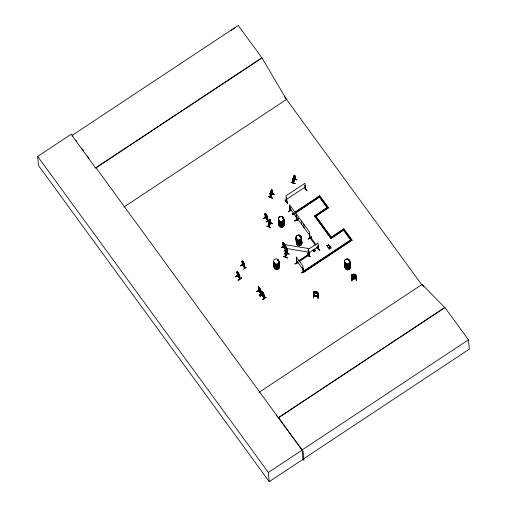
<?xml version="1.0" encoding="UTF-8"?>
<svg xmlns="http://www.w3.org/2000/svg" width="507" height="507" viewBox="0 0 507 507"><rect width="100%" height="100%" fill="white"/><g stroke="black" fill="none" stroke-linecap="round" stroke-linejoin="round"><path stroke-width="0.76" d="M274.585 262.81L274.154 262.759L274.585 262.613M279.18 220.361L279.332 220.057M279.192 220.158L279.078 220.431M278.077 260.592L277.646 260.243M278.305 260.357L277.747 260.725M282.361 218.061C282.367 217.135 282.564 218.688 283.02 217.997M282.367 217.94L282.925 217.573L283.179 217.89M297.013 238.848L296.601 239.006L296.95 238.708M296.684 238.886L296.747 238.708M300.03 236.452L300.404 236.731M300.474 236.744L300.562 236.338M300.157 236.864L300.74 236.611L300.575 236.243M345.286 262.905L345.514 262.778M345.514 265.909L345.527 265.763M348.632 260.186L348.461 260.693M349.095 260.389L348.924 260.161M349.215 260.528L348.974 260.275M286.867 201.38L286.43 201.615L286.918 201.488M286.455 201.482L286.728 201.387M286.563 201.602L286.905 201.355M305.208 189.073L305.626 189.105L305.189 185.315C303.889 186.589 306 189.656 305.303 189.32L305.265 189.345M313.985 292.159L313.586 292.266L313.985 292.159L314.372 295.98L313.966 295.854M314.936 291.322L314.98 291.772L314.283 291.867L314.365 292.71L316.431 293.242L317.103 292.938L317.027 292.089L316.305 291.88L316.305 291.417L313.529 291.798L313.979 295.993L318.149 296.303M314.099 293.743L313.453 297.901L314.048 293.807M313.979 295.968L313.985 295.625L314.283 295.993M314.169 293.547L313.643 293.014L314.169 293.547L317.496 293.819M316.349 291.874L317.775 292.19C318.966 297.438 317.167 297.983 317.439 292.438L317.813 292.615L317.439 292.438M317.895 293.407L317.464 293.8M318.009 298.268L318.428 294.092L318.028 298.198M318.073 298.268L318.421 294.092M293.242 181.062L294.871 177.298M294.795 178.616L294.954 177.723L293.54 181.544L292.976 178.895M293.071 180.143L294.738 176.398M268.964 224.094L270.459 220.298L268.735 224.024M286.81 251.548L286.981 250.661L286.854 251.567M289.941 210.69L289.744 206.913L289.972 210.671M298.192 262.22L296.944 263.165L296.462 259.115L296.665 262.721M296.925 262.797L294.89 263.913L296.791 262.892M303.3 271.479L302.806 265.864L296.246 256.884L296.836 262.791M317.959 245.154L318.472 248.696M285.726 246.808L286.113 246.865L285.726 246.808L286.087 250.673L285.485 244.71L308.243 248.487L308.852 254.406M286.265 250.521L286.594 250.128L286.417 251.954L285.542 253.361L286.182 248.468L286.062 250.642M285.599 252.556L286.366 248.493M308.098 250.515L308.484 250.578L308.098 250.515L308.503 254.159M308.376 254.33L308.871 254.127L308.408 254.032M308.795 254.406L308.465 254.178M309.251 252.226L308.484 256.365L309.308 252.302M291.107 182.33L295.182 183.692L291.113 182.298M312.775 250.198C312.901 253.405 317.376 250.414 314.302 249.191M268.437 196.405L272.379 198.167M266.872 225.951L270.808 227.649M293.344 182.862L293.439 182.374M293.471 182.539L293.084 178.87L292.793 179.161C292.146 188.515 294.935 177.38 294.846 179.484M294.966 179.022C295.974 169.832 292.754 179.605 293.908 176.163M283.388 256.263L287.361 257.968L283.4 256.231M313.656 251.073L313.966 249.495L314.872 250.534L314.029 251.199L313.402 250.781L313.472 250.052M270.161 193.3L270.516 197.343L272.284 193.674L271.942 189.643L271.885 191.747L270.301 194.561M268.989 226.331L268.792 226.749L270.491 222.909M269.008 226.743L269.147 226.42M270.586 223.264L270.554 222.884M270.396 223.34L270.567 223.017M287.235 253.266C282.19 262.67 288.451 251.878 286.88 253.608M285.333 257.068L284.985 253.392C286.747 254.717 283.964 261.073 287.235 253.361M294.39 179.015L294.63 178.027M294.409 176.702L293.331 179.117M270.155 220.608L269.014 222.998L269.692 219.708L269.737 220.158M293.287 179.288L293.128 179.846L294.548 176.366M293.287 180.213L293.711 178.813L293.578 180.448L293.889 180.188M265.63 217.465L265.06 213.637L265.281 217.459L265.053 213.295L267.474 216.609L267.873 220.634L265.415 217.313M265.288 217.313L267.747 220.716L267.411 216.603M267.487 220.241L266.587 214.867M265.478 217.326L267.734 220.583M283.198 246.643L282.982 242.828L283.552 246.649M285.004 245.217L285.403 249.621L285.257 246.541M283.312 246.465C288.629 255.902 284.833 242.054 283.248 242.796M296.81 219.867L297.197 220.253L296.595 216.242L297.032 220.165M309.581 234.285L309.485 233.898L309.581 234.285C309.91 238.943 309.466 237.27 310.062 237.682M292.957 178.933L293.471 177.482M237.282 275.51L237.542 276.023L237.472 275.485M237.656 275.77L239.83 278.717M242.517 265.06L242.143 261.143L242.371 264.901M242.34 264.92L242.701 264.939M239.146 275.162L238.024 273.938L237.504 272.177L238.632 273.184C239.881 277.152 239.836 285.302 239.374 275.301L239.754 279.015L237.32 275.681M239.513 278.723L239.855 278.875M244.203 264.217C244.862 263.843 243.683 268.064 244.925 267.994M244.894 268.07L242.504 264.686M260.484 290.01L260.959 294.111L258.488 290.606M258.703 290.568L261.048 293.857L260.699 293.635M259.857 288.711L260.845 293.553M261.846 295.289L261.827 294.878L261.707 295.175M264.255 298.186L263.849 297.951M264.223 298.211L261.942 295.372M270.32 192.774L270.18 193.351L271.72 189.916M268.761 222.237L268.577 222.795M285.149 253.17L285.695 251.732L285.46 252.518M287.044 253.817L286.715 250.103C287.076 249.013 284.085 253.792 285.485 254.457L286.867 251.554L285.485 254.457M268.773 226.515L268.615 222.693L269.135 226.483M270.389 223.226L270.345 219.404L269.274 220.805M286.715 251.516L287.095 253.614M293.376 179.167L293.61 178.413M293.515 177.494L293.452 180.01L294.504 177.583L294.326 175.859L294.035 176.328L293.965 175.802L293.496 177.526L293.452 177.07M282.5 218.194L283.14 217.972M299.973 236.37L299.979 236.775M348.417 260.383L348.778 260.167M349.089 260.465L348.505 260.44M291.176 182.159L295.182 183.616M314.803 250.16L314.093 249.507L314.422 251.136M270.738 227.801L266.79 226.128M293.699 177.951L294.009 177.051M293.642 178.54L294.237 177.146M293.458 181.119L294.725 178.179M294.77 179.548L294.586 175.485L293.071 178.356M293.084 178.87L292.793 179.161M293.61 178.489L294.13 177.323M294.744 179.129L293.287 182.748M294.954 179.085L293.28 182.888L292.945 178.813M294.82 179.066L296.887 179.877L294.973 178.889M313.402 250.781L313.909 249.653M327.959 245.502L326.616 245.483L327.959 245.502L328.498 244.235L328.263 245.515L329.347 245.458L328.263 245.515M329.544 247.612C326.324 247.543 330.558 248.43 330.095 246.415L329.861 247.701L331.128 247.898L329.772 247.955L331.128 247.898M329.55 247.689L330.095 246.415M327.63 246.947L327.427 246.598L327.63 246.947L328.168 245.692L329.525 245.635M329.227 249.127L329.024 248.785L329.227 249.127L329.759 247.879M328.257 245.439L328.707 244.577M327.433 246.675L327.858 245.68L326.616 245.483M329.03 248.861L329.455 247.866L328.206 247.67M268.444 196.488L272.398 198.148L268.431 196.494M270.339 192.508L274.186 194.377L270.263 192.654M271.188 190.607L270.839 191.348M272.265 193.617L270.339 197.267L270.016 193.573L270.313 193.287L270.694 197.02M271.771 189.884L272.069 193.864M270.313 193.287L270.016 193.573M271.746 190.283L271.904 189.624M272.113 193.427L270.548 197.274M274.186 194.377L270.326 192.514M269.737 219.727L269.192 221.413M270.599 223.397L270.212 219.341L268.748 222.237L269.173 221.369M268.754 222.75L268.457 223.029M269.312 222.383L269.775 220.387L269.312 222.383L272.652 223.777M268.976 226.604L270.713 222.998M269.344 222.408L272.728 223.631L269.426 222.256M285.72 251.776L286.265 250.09M283.413 256.308L287.361 257.968M285.283 253.113L284.985 253.392M289.155 254.203L285.194 252.461L289.18 254.14M355.946 276.999L355.565 277.468L355.996 276.999L355.762 274.636L351.503 274.902L351.94 279.034C353.151 278.932 357.752 278.768 355.724 278.52M267.468 220.399L267.265 216.616M309.866 237.466L310.069 237.859L309.492 231.972L296.38 214.005L297.197 220.095M309.663 237.51C309.701 238.765 311.469 236.351 309.916 237.713L315.379 245.198M309.682 237.682L309.485 233.898M237.447 275.599L239.874 278.774M261.663 294.96L261.473 291.367L262.075 295.385M294.136 177.216L294.421 176.74M294.548 177.184L294.263 177.659L294.149 176.728L293.61 177.982M272.063 193.579L271.986 192.09M287.032 253.405L286.734 249.704M318.314 248.829L318.415 248.563M270.073 219.765L269.762 220.234L269.692 219.708M296.665 219.392L296.088 213.662L289.529 204.676L290.213 210.741L290.105 210.43M296.405 219.366C296.354 215.475 295.695 213.707 296.532 219.284M274.255 262.556L274.617 262.664M299.948 236.376L300.6 236.237M345.064 262.702L345.381 262.708M348.55 260.731L349.158 260.604M313.332 250.407L313.896 249.59M294.751 176.081L294.935 177.761M270.535 196.906L270.18 193.23M285.511 257.093L285.143 253.056M351.896 278.73L351.985 279.078L356.206 278.654M352.321 279.027L352.308 278.698L351.94 279.034M270.111 219.392L270.383 219.1L270.725 223.131M286.639 249.755L286.911 249.463L287.247 253.494M286.892 249.514L285.815 251.32L286.005 250.502M355.882 275.89L355.451 276.353L352.15 276.581L355.483 276.321L355.882 275.789M286.911 201.532L286.506 198.433M317.807 296.17L318.212 296.018M285.042 200.145L287.526 203.497L285.226 199.942M287.665 203.396L285.219 199.948L287.532 203.484M308.826 251.371L308.915 255.046M318.561 248.886L317.99 242.929L308.452 249.241L309.181 255.04M283.768 243.474L283.4 243.126L283.926 244.881L285.067 246.091M285.422 245.825L285.289 247.175L283.4 244.577M284.503 244.146L283.686 243.049L283.971 245.331M284.547 244.596L284.389 243.987M354.057 276.062C357.156 276.549 350.521 276.993 353.474 276.112M286.436 197.724L286.119 197.939M304.948 185.644L305.189 185.315M304.377 187.349L307.058 190.569L304.371 187.273M265.484 217.566L265.288 213.941M305.537 188.991L305.353 189.2M267.1 216.052L263.513 218.46L267.202 216.096M266.162 222.041L269.623 219.518M266.029 221.87L269.578 219.404M296.817 216.54L296.468 216.324M297.92 218.948L294.941 220.932L298.642 218.726M298.636 218.65L295.055 221.02M283.204 243.126L282.855 242.91M281.467 247.701L285.01 245.268L281.328 247.517L284.345 245.616M285.289 246.193L285.188 245.806L285.669 249.9L283.299 246.332M284.085 251.225L287.545 248.703M283.952 251.054L287.646 248.855M308.237 239.07L311.799 236.687L308.269 239.165M290.099 210.836L289.858 207.065M288.242 211.799L291.233 209.803L288.223 211.717M294.884 220.894L297.793 218.764M297.856 218.91L294.82 220.818L297.818 218.821M296.791 263.032L296.576 259.267M297.926 261.948L294.96 264.008M302.78 268.032L303.262 271.872L302.907 267.95M305.17 270.719L301.538 273.02L305.106 270.643M302.977 459.241L469.343 349.095L468.443 339.81L444.829 307.464L278.463 417.61L302.083 449.956L302.983 459.317L269.249 481.65L38.545 165.618L37.657 156.429L71.392 134.102L72.786 136.009M238.366 25.35L72 135.496L95.639 168.109L262.005 57.969L238.391 25.616M95.614 167.842L261.98 57.697M123.816 207.135L286.892 99.169M286.341 199.498L305.41 186.874M265.845 214.239C265.269 212.344 267.899 217.066 265.763 213.808L265.567 214.734L267.126 216.869M267.557 217.845L265.136 214.531L267.569 217.782M294.256 213.84L292.957 214.702L292.476 214.043L293.762 213.073M295.061 212.211L319.714 195.892L328.397 207.889L315.785 216.242L328.384 207.775M292.476 214.043L293.775 213.187M295.074 212.325L319.714 195.892M292.957 214.702L294.244 213.726M295.543 212.87L320.19 196.545L295.549 212.984M244.07 263.463L240.483 265.82L244.279 263.608L242.397 261.035L242.91 261.827L242.878 261.295L242.638 262.246L243.081 263.158L244.197 264.381L243.658 262.379L242.834 261.32M242.365 261.447L242.016 261.225M242.207 262.043L244.418 265.465L244.482 264.115M314.613 216.045L327.211 207.578L314.613 216.045L331.001 238.499L343.607 230.032L331.001 238.499M244.938 268.095L244.545 264.122L242.961 261.954L243.797 263.83L243.715 262.981M237.491 273.666C235.47 267.43 241.788 277.823 239.874 278.932M237.308 275.738L237.092 271.923L237.669 275.903M237.314 272.227L236.965 272.005M243.081 269.375L246.675 267.024M237.472 273.653L239.577 276.138M238.677 273.634L238.48 273.051M239.494 274.902C238.214 272.639 231.173 280.707 239.222 274.388M239.374 275.301L239.279 274.914M241.617 277.792L238.03 280.156L241.738 277.975M241.738 277.963L238.03 280.156M343.822 228.917L331.217 237.384L343.822 228.917L352.029 240.261L351.332 240.717L343.138 229.494L351.332 240.717M312.775 250.211L313.795 249.539M308.807 252.917L318.339 246.605M258.671 290.695L258.297 287.019L258.881 290.98M259.882 288.73L258.285 286.677L258.564 286.943M258.519 287.323L258.171 287.101M296.944 263.165L296.456 262.392L297.71 261.561M298.965 260.731L308.376 254.501L308.864 255.275M298.978 260.845L307.762 255.034M258.678 288.749L258.399 287.894L260.82 291.208L260.706 289.998L258.513 286.937M299.453 261.504L308.852 255.16M318.123 249.051C319.936 248.119 316.469 249.78 316.748 247.067M260.224 289.339L256.637 291.696L260.433 289.484M261.694 291.671L261.346 291.449M259.242 295.207L262.214 293.211M262.227 293.28L259.235 295.251L262.341 293.439M262.86 292.495L263.057 293.078M262.918 294.18L259.952 296.234L262.924 294.187M261.948 295.467L261.46 291.031L261.701 291.316C260.737 291.329 262.962 295.892 263.995 295.562C265.015 294.751 259.616 288.794 262.239 292.051L262.208 291.525L263.019 293.109M263.659 294.364L263.754 294.751L263.659 294.364C267.227 304.815 261.029 293.54 261.935 295.334M303.167 271.613L350.831 239.938L303.161 271.498L303.649 272.265L352.016 240.147M351.313 240.591L303.649 272.265M266.017 297.273L262.442 299.637M266.004 297.254L262.411 299.605L265.979 297.159M259.039 392.361L422.109 284.402L444.848 307.635L278.482 417.781L276.315 415.569M302.083 449.956L468.443 339.81M269.249 481.65L268.368 472.461L302.096 450.127L96.032 167.849M231.122 30.363L235.749 27.346M422.109 284.402L421.716 284.655L284.186 96.254M354.494 276.79L355.173 276.372L355.008 274.686L354.279 274.579M355.204 276.689L353.202 277.202L352.46 276.892L352.257 274.857L352.954 274.661L351.991 274.756M352.34 275.7L353.087 276.017L355.09 275.529L354.368 275.434M282.519 217.598L282.938 217.56M286.607 201.723L285.986 195.822L305.056 183.198L305.626 189.105M352.086 275.555L351.585 275.783L352.092 275.599M351.617 276.1C352.923 275.662 350.692 276.226 352.181 276.518L351.624 276.144M352.01 274.769L351.503 274.902M352.346 275.732L353.037 275.529M318.44 248.715L319.866 250.382L318.212 248.138M318.428 248.956L318.092 246.573M309.036 255.16L308.484 250.578M300.182 236.167L300.505 236.18M277.779 260.034L278.191 260.104M351.953 281.017L351.535 276.923L352.264 277.392M313.947 249.698L314.733 250.889M317.775 296.139L318.225 296.151L313.934 295.828L317.737 296.012M242.58 265.11L242.086 260.832L242.409 261.067M244.33 264.134L244.881 267.937M237.542 276.023L237.073 271.581M258.735 290.986L258.519 290.688M354.412 275.415L354.368 274.959L352.948 275.067L352.986 275.472M353.132 276.524L354.463 276.429L354.298 274.731L352.967 274.813L353.17 276.841L354.494 276.746L354.412 275.897M351.966 275.193C351.376 274.338 352.549 279.997 352.352 278.73M355.819 274.952L355.439 275.117L355.819 274.952L356.225 278.768M356.345 280.751L356.091 276.562L356.37 280.675M326.622 245.559L327.858 245.68M318.117 296.329L317.731 292.152L314.01 291.728M355.838 278.831L355.426 274.978M351.928 278.939L356.129 278.609M297.013 219.924L297.165 220.171M285.618 249.862L283.185 246.51M244.748 268.064L242.333 264.73M258.614 290.524L261.061 293.99L260.674 289.966M285.84 248.386L308.592 252.163M355.844 275.472L352.067 275.542M314.302 295.809L314.277 296.012M314.549 249.869L314.029 249.482M293.692 178.838L293.686 177.805M293.166 180.251L294.833 176.506L293.813 178.242M294.789 178.971L296.887 179.877M352.422 276.575L353.17 276.885M271.258 190.245L270.668 191.481L270.58 193.541L271.454 192.134L271.632 190.309L271.321 190.778L271.258 190.245L271.283 190.759M270.713 191.938L270.732 191.475M272.082 193.997L271.822 192.432M260.357 290.257L258.792 288.122L258.716 287.273L259.102 287.678L259.058 287.222M263.532 294.605L261.973 292.469L261.891 291.626L262.277 292.026L262.233 291.576M351.782 277.304L352.295 277.709L355.603 277.525L352.264 277.728L351.738 277.31M283.35 246.465L282.963 242.536L283.388 246.865M278.102 260.148L278.191 260.262M259.914 296.177L262.816 294.123M239.12 274.376L235.571 276.79M266.39 216.305L263.526 218.422M314.144 249.609L314.872 250.534M284.402 244.14L283.895 243.328M283.812 243.677L284.573 244.697M283.888 244.52L284.655 245.546M296.982 219.804L297.21 220.234M303.11 459.152L303.947 460.286L303.066 451.173M422.078 284.351L423.96 286.937M319.721 196.006L328.397 207.889M343.835 229.031L352.029 240.261M327.249 207.724L319.492 197.008L327.699 208.352M315.76 216.21L331.698 238.037L315.303 215.583M314.6 215.931L330.989 238.385M329.335 245.375L329.531 245.711M289.884 208.352L296.437 217.338M296.734 217.68L309.847 235.647M310.614 237.251L316.083 244.849M317.439 246.605L318.814 248.595M292.469 213.929L292.945 214.588M314.403 249.222L315.449 250.654M265.098 213.72L267.525 217.028M296.601 260.56L303.161 269.54M296.456 262.392L296.937 263.051M259.698 288.299L259.197 287.482M262.873 292.647L262.379 291.836M242.346 264.825L244.78 268.197M260.383 289.51L259.115 287.83L259.952 289.706L259.869 288.857M263.558 293.857L262.29 292.178L263.127 294.054L263.044 293.211M261.859 294.935L264.229 298.293M238.493 273.203L237.992 272.386M76.044 140.464L76.969 141.738M81.621 148.107L83.478 150.655M87.198 155.75L89.061 158.298M37.657 156.429L268.368 472.461M284.56 244.551L284.985 245.249M263.032 293.059L263.526 293.87M262.005 57.969L286.499 99.429M244.507 264.147L244.171 263.545L240.622 266.01M283.077 243.753L283.381 244.615M242.245 262.018L242.542 262.886M354.33 274.604L354.285 274.11L352.866 274.198L352.91 274.699L352.91 274.211M354.089 275.073L353.24 275.136M319.771 250.369L317.3 247.086M309.359 233.981L309.701 237.72M303.75 224.107L304.105 227.782M301.494 221.02L301.849 224.696M294.447 175.435L294.592 176.905M294.275 177.811L293.851 179.82L293.768 178.977M294.047 176.48L294.231 178.21L293.724 179.383L293.534 177.646M293.946 175.859L293.99 176.316M286.525 197.838L286.88 201.513M286.113 246.865L286.423 250.547M286.303 250.75L285.834 252.746L285.752 251.903M284.516 244.095L284.731 246.358M268.615 222.693L268.944 226.762M266.644 215.469L266.726 216.318L265.89 214.442M266.46 214.759L265.972 214.1M263.849 294.313L264.236 298.344M263.45 293.762L263.874 298.179M260.351 289.516L256.776 291.886M259.685 288.147L259.818 288.737M258.773 291.113L258.285 286.677L258.361 287.919M243.531 262.271L243.043 261.606M355.965 276.683L355.534 277.152L352.232 277.367M351.7 276.993L352.01 281.024M355.299 274.502L354.285 274.623L354.285 274.154M314.004 249.717L314.029 251.199M301.392 238.715A2.706 2.567 -5.5 0 1 298.699 242.162A2.706 2.567 -5.5 0 1 296.399 238.518M296.361 238.442A2.744 2.605 -5.5 0 0 298.693 242.143A2.744 2.605 -5.5 0 0 301.424 238.645A2.744 2.605 -5.5 0 1 298.686 242.086A2.744 2.605 -5.5 0 1 296.354 238.391A2.706 2.567 -5.5 0 0 298.686 241.991A2.706 2.567 -5.5 0 0 301.373 238.543M301.475 239.526A2.712 2.573 -5.5 0 1 299.13 242.973A2.712 2.573 -5.5 0 1 296.253 239.969M299.916 236.161A2.744 2.605 -5.5 0 1 301.215 239.621A2.706 2.567 -5.5 0 1 297.577 240.914A2.744 2.605 -5.5 0 1 296.259 237.428M299.91 236.256A2.706 2.567 -5.5 0 1 301.19 239.665A2.744 2.605 -5.5 0 1 297.558 240.888A2.706 2.567 -5.5 0 1 296.297 237.504M301.348 241.015A2.706 2.567 -5.5 0 1 299.333 245.046A2.706 2.567 -5.5 0 1 296.677 241.408M296.639 241.332A2.744 2.605 -5.5 0 0 299.333 245.02A2.744 2.605 -5.5 0 0 301.373 240.933A2.744 2.605 -5.5 0 1 299.326 244.97A2.744 2.605 -5.5 0 1 296.633 241.281M301.431 241.826A2.712 2.573 -5.5 0 1 299.409 245.863A2.712 2.573 -5.5 0 1 296.747 242.219M301.412 241.814A2.693 2.548 -5.5 0 1 299.409 245.825A2.693 2.548 -5.5 0 1 296.766 242.207M301.469 239.665A2.693 2.548 -5.5 0 1 299.143 243.081A2.693 2.548 -5.5 0 1 296.284 240.103M301.278 239.919A2.744 2.605 -5.5 0 1 299.586 243.956A2.706 2.567 -5.5 0 1 296.361 241.034M296.316 240.971A2.744 2.605 -5.5 0 0 299.586 243.956A2.706 2.567 -5.5 0 0 301.253 239.995M301.335 240.844A2.706 2.567 -5.5 0 1 299.669 244.824A2.706 2.567 -5.5 0 1 296.443 241.877M301.272 239.868A2.744 2.605 -5.5 0 1 299.58 243.905A2.744 2.605 -5.5 0 1 296.31 240.914M301.557 240.419A2.706 2.567 -5.5 0 1 299.219 243.861A2.706 2.567 -5.5 0 1 296.342 240.863M349.551 262.037A2.706 2.567 -5.5 0 1 347.536 266.074A2.706 2.567 -5.5 0 1 344.88 262.436M349.577 261.961A2.744 2.605 -5.5 0 1 347.529 266.048A2.744 2.605 -5.5 0 1 344.836 262.36M349.64 262.924A2.712 2.573 -5.5 0 1 347.618 266.967A2.712 2.573 -5.5 0 1 344.956 263.323M349.634 262.848A2.712 2.573 -5.5 0 1 347.612 266.891A2.712 2.573 -5.5 0 1 344.95 263.247M349.481 260.947A2.744 2.605 -5.5 0 1 347.789 264.984A2.706 2.567 -5.5 0 1 344.564 262.062M349.532 261.872A2.706 2.567 -5.5 0 1 347.517 265.902A2.706 2.567 -5.5 0 1 344.861 262.265A2.744 2.605 -5.5 0 0 347.523 265.998A2.744 2.605 -5.5 0 0 349.57 261.91M349.456 261.023A2.706 2.567 -5.5 0 1 347.789 265.009A2.744 2.605 -5.5 0 1 344.519 261.992A2.744 2.605 -5.5 0 0 347.783 264.933A2.744 2.605 -5.5 0 0 349.475 260.896M349.437 260.858A2.706 2.567 -5.5 0 1 347.77 264.838A2.706 2.567 -5.5 0 1 344.545 261.891M350.153 265.522A2.706 2.567 -5.5 0 1 347.815 268.964A2.706 2.567 -5.5 0 1 344.937 265.966M345.109 265.199A2.744 2.605 -5.5 0 0 347.447 268.894A2.744 2.605 -5.5 0 0 350.172 265.402A2.706 2.567 -5.5 0 1 347.796 268.792A2.706 2.567 -5.5 0 1 344.918 265.795M350.084 264.439A2.744 2.605 -5.5 0 1 347.352 267.937A2.744 2.605 -5.5 0 1 345.02 264.236M350.052 264.508A2.706 2.567 -5.5 0 1 347.358 267.956A2.706 2.567 -5.5 0 1 345.058 264.312M350.039 264.337A2.706 2.567 -5.5 0 1 347.346 267.791A2.706 2.567 -5.5 0 1 345.039 264.141M283.825 220.095A2.706 2.567 -5.5 0 1 281.486 223.536A2.706 2.567 -5.5 0 1 278.609 220.539M283.527 219.423A2.744 2.605 -5.5 0 1 281.841 223.46A2.744 2.605 -5.5 0 1 278.571 220.475M283.584 220.317A2.712 2.573 -5.5 0 1 281.917 224.303A2.712 2.573 -5.5 0 1 278.685 221.35M283.755 218.961A2.744 2.605 -5.5 0 1 281.024 222.453A2.744 2.605 -5.5 0 1 278.685 218.758M283.426 218.359A2.744 2.605 -5.5 0 0 282.348 217.49A2.706 2.567 -5.5 0 1 283.388 218.321M283.806 219.924A2.706 2.567 -5.5 0 1 281.474 223.365A2.706 2.567 -5.5 0 1 278.597 220.368M283.73 219.081A2.706 2.567 -5.5 0 1 281.391 222.522A2.706 2.567 -5.5 0 1 278.514 219.525M282.342 217.636A2.706 2.567 -5.5 0 1 283.407 218.485M283.711 218.91A2.706 2.567 -5.5 0 1 281.372 222.351A2.706 2.567 -5.5 0 1 278.501 219.354M283.781 222.396A2.706 2.567 -5.5 0 1 281.765 226.426A2.706 2.567 -5.5 0 1 279.11 222.788M279.186 223.6A2.712 2.573 -5.5 0 0 281.493 227.256A2.712 2.573 -5.5 0 0 284.186 223.802A2.693 2.548 -5.5 0 1 281.486 227.212A2.693 2.548 -5.5 0 1 279.199 223.587M283.584 220.456A2.693 2.548 -5.5 0 1 281.924 224.411A2.693 2.548 -5.5 0 1 278.717 221.483M283.711 221.299A2.744 2.605 -5.5 0 1 281.664 225.387A2.706 2.567 -5.5 0 1 279.008 221.774M278.97 221.698A2.744 2.605 -5.5 0 0 281.664 225.387A2.706 2.567 -5.5 0 0 283.686 221.382M283.768 222.224A2.706 2.567 -5.5 0 1 281.746 226.255A2.706 2.567 -5.5 0 1 279.091 222.617M283.705 221.248A2.744 2.605 -5.5 0 1 281.658 225.336A2.744 2.605 -5.5 0 1 278.964 221.648M283.667 221.21A2.706 2.567 -5.5 0 1 281.651 225.241A2.706 2.567 -5.5 0 1 278.996 221.603M279.129 263.234A2.706 2.567 -5.5 0 1 275.941 265.991A2.706 2.567 -5.5 0 1 273.989 262.379M278.666 261.986A2.706 2.567 -5.5 0 1 278.983 262.575M278.685 261.853A2.744 2.605 -5.5 0 1 276.638 265.941A2.744 2.605 -5.5 0 1 273.945 262.252M279.072 263.437A2.712 2.573 -5.5 0 1 276.372 266.891A2.712 2.573 -5.5 0 1 274.072 263.266A2.712 2.573 -5.5 0 0 276.372 266.891A2.712 2.573 -5.5 0 0 279.072 263.463M277.513 260.028A2.744 2.605 -5.5 0 1 278.901 263.272A2.744 2.605 -5.5 0 1 275.599 264.901A2.706 2.567 -5.5 0 1 273.672 262.005M273.634 261.942A2.744 2.605 -5.5 0 0 275.599 264.901A2.706 2.567 -5.5 0 0 278.869 263.323A2.706 2.567 -5.5 0 0 277.5 260.116M278.647 261.815A2.706 2.567 -5.5 0 1 276.632 265.852A2.706 2.567 -5.5 0 1 273.976 262.208M277.481 259.945A2.706 2.567 -5.5 0 1 278.856 263.152A2.706 2.567 -5.5 0 1 275.599 264.755A2.706 2.567 -5.5 0 1 273.66 261.834M279.262 265.472A2.706 2.567 -5.5 0 1 276.923 268.906A2.706 2.567 -5.5 0 1 274.053 265.909M278.964 264.743A2.744 2.605 -5.5 0 1 277.272 268.78A2.744 2.605 -5.5 0 1 274.002 265.795A2.706 2.567 -5.5 0 0 276.911 268.742A2.706 2.567 -5.5 0 0 279.249 265.3M279.027 265.725A2.712 2.573 -5.5 0 1 277.006 269.762A2.712 2.573 -5.5 0 1 274.344 266.118M279.192 264.381A2.744 2.605 -5.5 0 1 276.467 267.88A2.744 2.605 -5.5 0 1 274.129 264.185M279.167 264.458A2.706 2.567 -5.5 0 1 276.828 267.892A2.706 2.567 -5.5 0 1 273.951 264.895M279.148 264.286A2.706 2.567 -5.5 0 1 276.809 267.728A2.706 2.567 -5.5 0 1 273.938 264.724M294.529 177.913L293.591 180.112L293.895 178.756L293.528 178.952L294.409 176.924L294.117 178.236L294.529 177.913M271.34 190.924L270.871 192.92L271.34 190.924M307.724 253.424L310.195 256.789L307.724 253.424M354.38 275.58L353.056 275.681L354.38 275.574M354.006 274.217L353.17 274.42L354.006 274.217M316.032 291.487L315.177 291.417L316.032 291.487M316.317 292.032L314.993 291.924L315.075 292.767L316.4 292.875L316.317 292.032M238.664 273.761L237.91 272.734L238.746 274.61L238.664 273.761M297.476 239.9A2.712 2.573 -5.5 0 0 301.348 237.339A2.712 2.573 -5.5 0 0 297.108 235.463A2.712 2.573 -5.5 0 0 297.476 239.9M297.482 239.931A2.712 2.573 -5.5 0 0 301.354 237.371A2.712 2.573 -5.5 0 0 297.115 235.495A2.712 2.573 -5.5 0 0 297.482 239.931M301.209 239.57A2.744 2.605 -5.5 0 0 299.916 236.11A2.706 2.567 -5.5 0 1 301.171 239.494A2.706 2.567 -5.5 0 1 297.565 240.743A2.706 2.567 -5.5 0 1 296.284 237.333A2.744 2.605 -5.5 0 0 297.552 240.831A2.744 2.605 -5.5 0 0 301.209 239.57M345.964 263.849A2.712 2.573 -5.5 0 0 349.83 261.289A2.712 2.573 -5.5 0 0 345.59 259.413A2.712 2.573 -5.5 0 0 345.964 263.849A2.693 2.548 -5.5 0 0 349.817 261.339A2.693 2.548 -5.5 0 0 345.609 259.483A2.693 2.548 -5.5 0 0 345.977 263.881M347.897 269.819A2.712 2.573 -5.5 0 0 350.236 266.371A2.712 2.573 -5.5 0 1 347.891 269.787A2.712 2.573 -5.5 0 1 345.014 266.815A2.712 2.573 -5.5 0 0 347.891 269.787M279.915 221.28A2.712 2.573 -5.5 0 0 283.781 218.72A2.712 2.573 -5.5 0 0 279.541 216.844A2.712 2.573 -5.5 0 0 279.915 221.28M279.915 221.312A2.712 2.573 -5.5 0 0 283.787 218.745A2.712 2.573 -5.5 0 0 279.547 216.869A2.712 2.573 -5.5 0 0 279.915 221.312M281.765 226.401A2.744 2.605 -5.5 0 0 283.806 222.313A2.744 2.605 -5.5 0 1 281.759 226.35A2.744 2.605 -5.5 0 1 279.065 222.662A2.744 2.605 -5.5 0 0 281.765 226.401M275.073 263.792A2.712 2.573 -5.5 0 0 278.945 261.232A2.712 2.573 -5.5 0 0 274.705 259.356A2.712 2.573 -5.5 0 0 275.073 263.792"/></g></svg>
